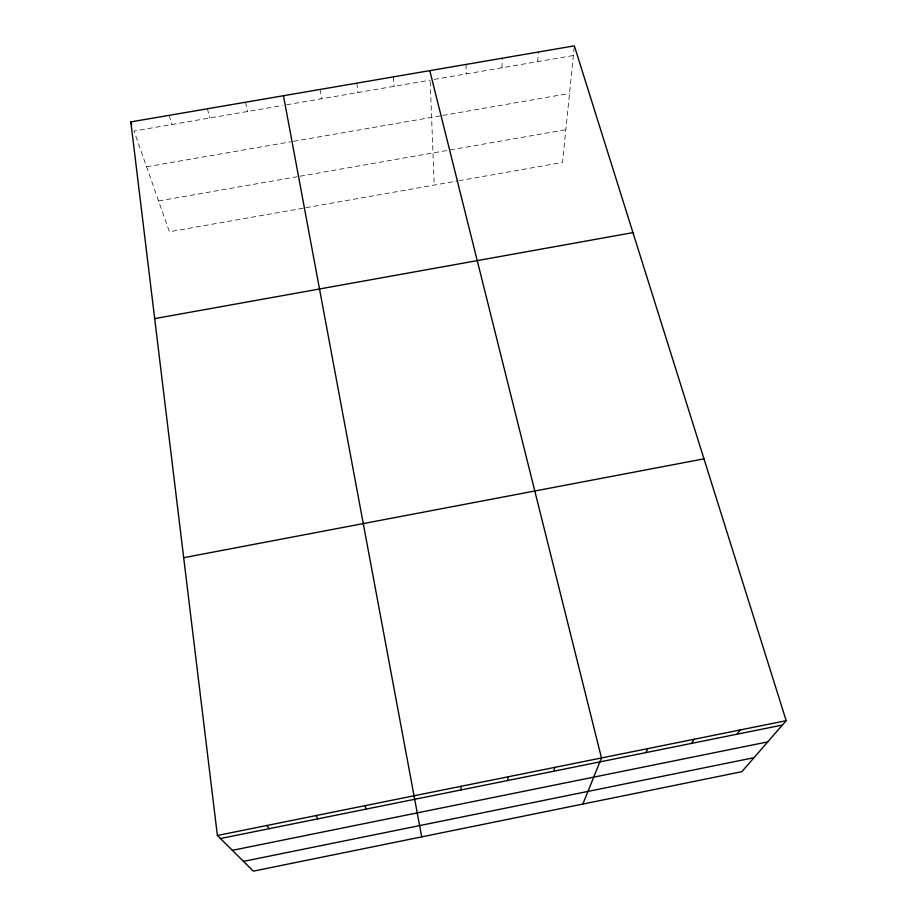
<?xml version="1.0" encoding="UTF-8"?>
<svg xmlns="http://www.w3.org/2000/svg" width="917" height="917" viewBox="0 0 917 917"><rect width="100%" height="100%" fill="white"/><g stroke="black" fill="none" stroke-linecap="round" stroke-linejoin="round"><path stroke-width="0.69" stroke-dasharray="4.58 3.44" d="M501.966 67.778L502.275 58.207M537.717 61.634L538.359 52.017M574.191 47.226L562.545 162.447L459.44 180.626M303.126 208.193L169.404 231.76L134.02 131.016L282.425 105.512M305.888 207.7L458.042 180.878M158.584 200.961L297.223 176.706M300.031 176.213L565.858 129.698M146.582 166.802L290.678 141.803M293.474 141.321L441.295 115.68M442.682 115.439L569.514 93.442M286.608 104.79L430.153 80.123M434.303 79.412L573.354 55.513M169.164 115.324L171.995 124.494M207.38 108.768L209.855 117.984M245.481 102.234L247.59 111.496M320.216 89.43L321.615 98.784M356.851 83.138L357.905 92.537M393.37 76.879L394.081 86.324M430.211 81.498L434.234 185.074M466.088 64.408L466.123 73.945"/><path stroke-width="1.38" d="M507.571 780.539L508.041 776.814M553.822 771.197L554.854 767.369M582.857 804.06L601.483 757.958L429.786 70.632M645.786 752.628L647.929 748.581M691.498 743.389L694.192 739.251M737.039 734.196L740.283 729.943M786.178 720.682L741.853 771.69L253.344 871.15L217.386 835.479L130.822 121.904L574.329 45.85L786.178 720.682L217.386 835.479M232.368 850.334L767.747 741.887M243.498 861.384L754.015 757.683M220.458 838.528L782.396 725.038M183.687 557.708L703.992 458.855M154.686 318.623L632.959 232.62M266.801 825.506L269.277 828.67M316.021 815.568L317.89 818.847M365.035 805.676L366.296 809.069M130.822 121.904L131.739 124.506M421.705 836.877L283.468 95.723M461.033 786.305L461.136 789.915"/></g></svg>
